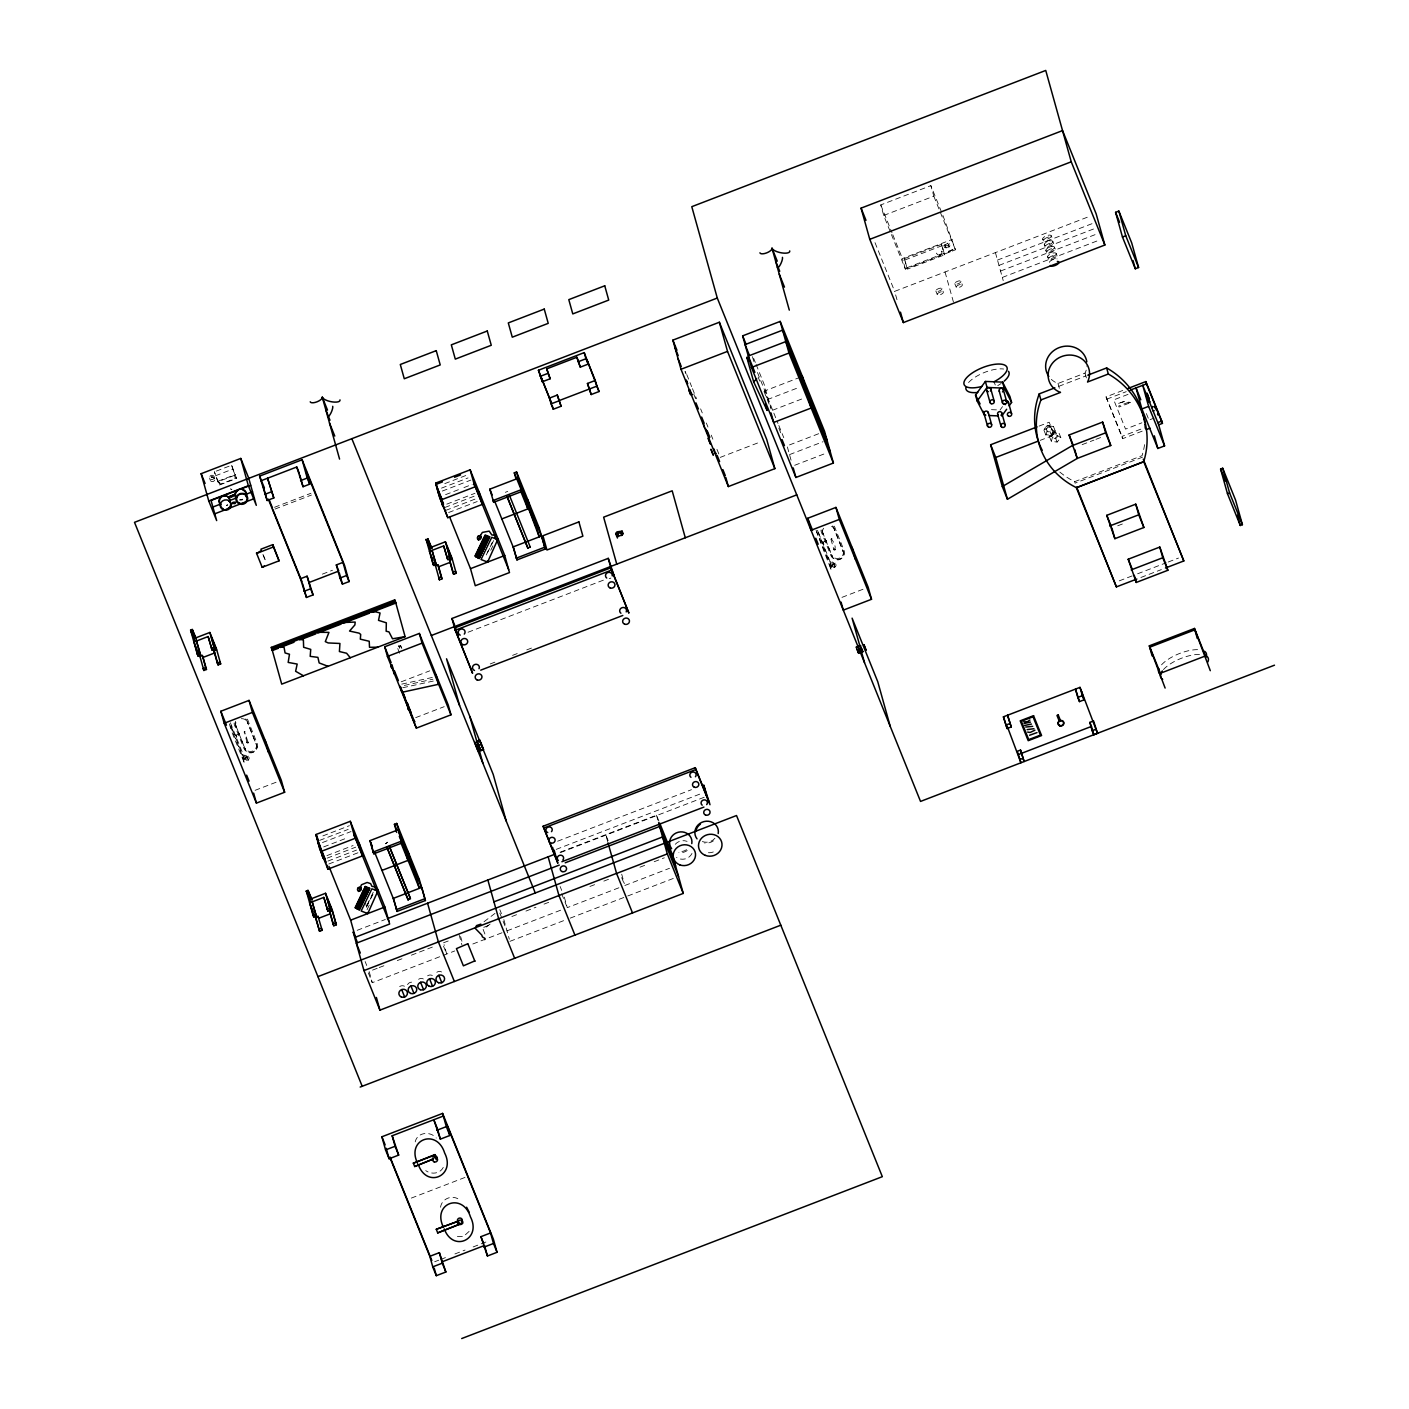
<?xml version="1.0" encoding="UTF-8"?>
<svg xmlns="http://www.w3.org/2000/svg" width="1409" height="1409" viewBox="0 0 1409 1409"><rect width="100%" height="100%" fill="white"/><g stroke="black" fill="none" stroke-linecap="round" stroke-linejoin="round"><path stroke-width="0.75" stroke-dasharray="5 3.75" d="M236.413 737.541L235.955 734.776L237.047 737.294M246.98 742.666L244.373 731.341L248.072 742.244M247.174 756.721L246.381 756.087M832.032 538.784C828.985 537.269 836.647 543.469 834.956 549.263M833.917 563.195C838.249 575.876 826.009 554.952 835.537 564.692M1123.36 401.776L1117.901 403.608L1124.699 401.354M230.636 488.641L231.305 489.575M211.086 476.806C214.115 476.154 209.712 479.148 212.301 476.629M211.28 477.598L212.477 477.281M246.223 756.281C254.289 768.398 236.888 748.531 248.653 757.672M833.969 563.635L833.212 563.952M415.215 1141.889C417.275 1132.043 430.432 1130.934 436.297 1138.032M440.524 1207.249C441.81 1198.337 452.676 1194.321 459.616 1199.904M492.217 542.571L485.964 555.569L493.978 539.911M490.737 550.303L493.59 544.402M373.262 892.196L366.093 907.044L372.962 894.292M366.534 907.114L372.223 895.331M367.08 909.668L369.933 903.75M1045.901 435.187L1047.116 431.101L1049.916 431.436L1051.73 429.322L1050.744 426.874L1047.944 426.54C1045.284 430.925 1041.145 430.714 1047.609 425.782L1053.386 426.469L1047.451 425.254L1043.717 429.604L1045.901 435.187L1051.678 435.874L1055.429 431.524L1051.871 429.851L1050.744 426.874M1051.343 441.369L1052.523 437.142L1055.323 437.477L1057.12 435.381L1060.871 437.706L1057.12 442.056L1051.343 441.369L1049.3 436.314L1053.034 431.947L1058.828 432.651L1060.871 437.706M219.417 482.97L218.818 481.948M219.346 482.917L218.923 482.459M1000.055 410.019L1002.521 406.62M943.59 245.959L947.764 243.211L950.23 245.395L949.032 246.98L944.294 247.667L943.59 245.959L950.23 245.395M944.294 247.667L945.492 246.082L944.787 244.356M949.525 243.669L948.327 245.254L949.032 246.98M443.271 1167.409C439.978 1173.926 431.26 1174.719 425.729 1170.615M469.109 1231.396L463.402 1236.591L455.6 1236.591M1046.288 429.181L1048.085 427.068L1050.885 427.403L1053.245 425.941L1055.429 431.524M1051.537 434.712L1053.351 432.598L1056.134 432.933L1057.455 436.561L1055.64 438.657L1052.858 438.322L1051.537 434.712L1051.871 435.892L1049.3 436.314M1055.288 430.995L1051.537 435.363L1045.76 434.659M1051.871 435.892L1053.668 433.778L1056.468 434.113L1058.828 432.651M246.98 757.02L245.642 758.817M484.044 921.715L495.228 913.208M490.103 924.057L483.111 929.376L485.735 936.175M236.483 735.216L239.618 733.314M823.367 542.254L826.519 540.334M1059.832 472.068A79.661 73.55 -15.6 0 0 1074.662 481.649L1142.047 455.688A85.914 79.309 -15.6 0 0 1144.812 443.13M1142.47 457.168L1075.085 483.146L1074.662 481.649M942.903 215.436L955.461 249.816L905.371 269.101L883.707 215.454L880.766 204.921L930.856 185.636L942.093 213.446M216.299 471.117L231.657 465.199L236.518 478.444L219.24 485.101L214.379 471.856L219.24 485.101M883.707 215.454L933.815 196.186L930.856 185.636M215.471 475.766L232.749 469.109L231.657 465.199M218.148 481.191L235.426 474.534M219.628 483.005L219.91 484.009M905.371 269.101L902.429 258.552L952.519 239.283M904.314 258.64L941.494 244.321L942.04 245.694L944.594 254.818L907.414 269.119L904.314 258.64L907.414 269.119M904.877 259.996L942.04 245.694M274.526 507.293L310.966 493.256M275.019 509.054L311.459 495.035M948.38 251.313L952.819 249.604L953.171 250.643L948.733 252.352L948.38 251.313L948.733 252.352M906.868 267.763L944.048 253.444L941.494 244.321M948.521 251.859L952.819 249.604M896.987 299.694L894.662 291.364L1090.108 216.158M997.502 260.066L1092.186 223.626M998.981 265.385L1093.666 228.945M444.768 483.622L469.267 474.199M1000.566 271.039L1097.259 233.824M441.51 488.13L468.035 477.915M442.32 491.054L470.905 480.064M1002.345 277.432L1099.055 240.199M445.579 494.647L461.905 488.359M463.948 487.584L472.121 484.432M446.776 504.14L474.974 493.291M444.945 507.451L475.573 495.669M445.772 510.393L476.383 498.592M448.626 512.524L477.211 501.534M800.4 377.172L764.858 390.857L766.813 397.866M767.306 399.61L798.885 387.457M322.344 574.15L332.471 570.258M772.467 410.283L804.063 398.113M720.21 457.397L760.649 441.827M818.664 433.708L787.067 445.86L791.101 460.338M789.516 454.614L823.085 441.704M794.676 465.287L826.273 453.117M1051.343 379.373A20.836 19.233 -15.6 0 0 1058 383.477L1085.036 373.086A20.836 19.233 -15.6 0 0 1087.026 365.635M1058.793 386.33L1085.916 375.904M401.829 648.545L400.596 645.533L397.162 646.854L399.522 653.265M468.052 632.236L604.056 579.892M230.372 722.729L243.211 754.537L245.272 761.864L244.092 762.322L231.252 730.531L232.432 730.073L230.9 724.561M1142.188 431.154L1122.656 438.675L1106.065 396.88L1123.977 389.994M1106.717 399.187L1126.249 391.667M1039.085 426.099L1049.177 422.224L1054.302 434.941L1040.177 440.365M1128.028 394.379L1113.744 399.874L1125.544 429.093L1141.871 422.806M401.23 681.815L429.745 670.843M244.092 762.322L242.049 754.977L243.211 754.537M490.226 663.956L496.32 661.596M512.559 655.361L518.653 653.019M526.772 649.884L532.866 647.541M1082.112 444.663L1093.948 440.119M1095.92 439.344L1101.838 437.072M1150.043 419.653L1154.13 418.086M1122.656 438.675L1122.022 436.385L1143.897 427.966M415.69 717.639L444.205 706.666M830.975 569.342L828.932 561.997L830.095 561.557L817.273 529.749L832.155 568.884L830.975 569.342L816.604 532.038M255.082 790.326L277.256 781.801M841.966 597.363L864.14 588.821M1117.707 525.804L1125.439 522.827M322.872 835.907L349.397 825.692M319.596 840.398L348.182 829.408M322.467 842.547L351.035 831.557M323.683 846.915L348.182 837.492M326.923 855.615L353.095 845.541M327.135 858.151L355.702 847.161M327.945 861.075L356.53 850.085M328.773 864.016L361.426 851.441M1119.257 580.86L1135.584 574.573M1137.627 573.78L1166.229 562.772M1168.272 561.997L1178.488 558.052M1140.92 577.461L1161.351 569.606M557.594 841.226L691.502 789.674M556.203 849.38L702.281 793.161M357.182 930.31L385.344 919.478M560.06 852.234L656.506 815.195L658.901 821.13M560.729 852.48L704.782 797.036M377.172 968.335L369.14 971.435L372.275 982.689L454.737 950.952M379.197 967.56L385.221 965.235M397.285 960.586L403.326 958.261M411.375 955.179L435.504 945.879M443.553 942.78L449.577 940.472M483.745 927.316L489.768 925.009M511.872 916.502L517.896 914.177M525.944 911.077L535.984 907.22M544.033 904.12L550.056 901.795M589.931 886.455L595.884 884.165M603.845 881.101L609.798 878.811M639.968 867.187L646.062 864.844M654.181 861.727L664.326 857.817M472.825 943.995L504.968 931.631M506.976 930.856L561.24 909.967M618.903 887.776L567.263 907.643L564.111 896.388M624.856 885.486L669.504 868.296M509.917 941.335L566.171 919.69M570.187 918.14L623.817 897.498M627.78 895.965L674.453 878.001M411.322 1198.09L465.974 1177.061M434.677 1261.742L438.727 1260.192M440.753 1259.417L446.829 1257.075M454.913 1253.957L465.04 1250.065M473.142 1246.947L479.201 1244.605M481.226 1243.83L489.328 1240.713M401.776 684.122L432.422 677.43M404.313 685.443L432.915 679.208M402.78 687.733L433.426 681.04M230.882 489.205L231.904 489.469M991.443 409.667L997.907 409.931M823.93 544.314L822.926 541.778L823.296 544.561M833.335 563.882L832.525 565.854M830.905 539.083L833.864 549.686M832.085 564.269L834.146 565.062L835.097 563.107M244.021 732.046L245.113 731.623M245.201 757.249L247.262 758.042L248.213 756.087M398.8 645.938L399.68 648.193L398.588 645.287M401.125 647.418L400.596 645.533M822.116 529.978A6.112 5.636 -15.6 0 0 822.292 531.598L832.226 556.485A6.006 5.548 -15.6 0 0 839.905 559.479A6.006 5.548 -15.6 0 0 843.427 552.169L833.6 527.248A6.112 5.636 -15.6 0 0 831.204 524.976M822.292 531.598L832.226 556.485M235.585 721.32A6.112 5.636 -15.6 0 0 235.409 724.578L245.342 749.465A6.006 5.548 -15.6 0 0 253.021 752.459A6.006 5.548 -15.6 0 0 256.544 745.15L247.332 721.919L256.544 745.15M235.409 724.578L245.342 749.465M1057.12 442.056L1055.323 437.477M1146.38 413.577L1148.775 419.495M1051.255 235.796A4.614 1.761 -22 0 1 1045.231 239.741A4.614 1.761 -22 0 1 1044.386 236.8A4.614 1.761 -22 0 1 1051.255 235.796L1051.959 237.505A4.614 1.761 -22 0 1 1045.918 241.467A4.614 1.761 -22 0 1 1045.091 238.526A4.614 1.761 -22 0 1 1051.959 237.505M1052.84 241.432A4.614 1.761 -22 0 1 1046.799 245.395A4.614 1.761 -22 0 1 1045.971 242.454A4.614 1.761 -22 0 1 1052.84 241.432L1053.738 243.651A4.614 1.761 -22 0 1 1047.697 247.614A4.614 1.761 -22 0 1 1046.869 244.673A4.614 1.761 -22 0 1 1053.738 243.651M1054.443 247.209A4.614 1.761 -22 0 1 1048.419 251.172A4.614 1.761 -22 0 1 1047.574 248.213A4.614 1.761 -22 0 1 1054.443 247.209L1055.2 249.076A4.614 1.761 -22 0 1 1049.177 253.039A4.614 1.761 -22 0 1 1048.331 250.08A4.614 1.761 -22 0 1 1055.2 249.076M1056.222 253.567A4.614 1.761 -22 0 1 1050.198 257.53A4.614 1.761 -22 0 1 1049.353 254.571A4.614 1.761 -22 0 1 1056.222 253.567L1057.137 255.857A4.614 1.761 -22 0 1 1051.114 259.82A4.614 1.761 -22 0 1 1050.286 256.878A4.614 1.761 -22 0 1 1057.137 255.857M1042.66 239.107L1043.364 240.833M1106.065 396.88L1122.022 436.385M1044.245 244.743L1045.143 246.98M1045.848 250.52L1046.605 252.387M1047.627 256.878L1048.543 259.186M1046.13 428.653L1047.274 431.63L1050.057 431.964L1051.73 429.322M933.815 196.186L955.461 249.816M947.764 243.211L948.451 244.937M960.92 281.36A3.276 1.25 -22 0 1 956.641 284.16A3.276 1.25 -22 0 1 956.042 282.064A3.276 1.25 -22 0 1 960.92 281.36L962.329 284.882A3.276 1.25 -22 0 1 958.05 287.683A3.276 1.25 -22 0 1 957.468 285.587A3.276 1.25 -22 0 1 962.329 284.882M945.369 246.399L946.055 248.125M944.048 253.444L944.594 254.818M954.809 283.702L956.235 287.225M993.979 381.786L995.282 384.992M941.934 288.651A3.276 1.25 -22 0 1 937.654 291.469A3.276 1.25 -22 0 1 937.073 289.373A3.276 1.25 -22 0 1 941.934 288.651L943.361 292.174A3.276 1.25 -22 0 1 939.081 294.992A3.276 1.25 -22 0 1 938.482 292.896A3.276 1.25 -22 0 1 943.361 292.174M935.84 291.011L937.249 294.516M880.766 204.921L892.003 232.732M892.795 234.722L902.429 258.552M875.007 242.647L894.662 291.364M831.574 526.35A6.112 5.636 -15.6 0 1 833.987 528.604L843.427 552.169M753.709 358.485L755.312 362.465M756.122 364.455L764.136 384.322L771.022 408.98M757.461 372.522L778.015 423.457M778.842 425.483L783.774 437.706M758.183 377.189L759.786 381.152M764.013 391.455L770.6 407.765M778.825 428.125L781.291 434.236M816.093 530.207L828.932 561.997M686.747 374.495L691.643 386.63M692.471 388.655L696.539 398.765M700.625 408.874L702.263 412.907M706.349 423.017L707.97 427.068M711.246 435.152L712.866 439.203M716.952 449.312L719.4 455.371M693.721 394.044L696.169 400.121M608.16 840.645L605.729 834.656L607.86 842.23M621.668 877.596L624.064 883.513M560.13 886.49L561.715 890.453M561.68 893.834L566.471 905.67M499.843 909.703L501.445 913.648M499.808 913.085L506.183 928.883M443.518 946.144L446.706 954.052L444.082 944.664M232.749 469.109L236.518 478.444M263.342 555.128L265.737 561.081M262.919 554.512L266.125 562.438M365.142 961.537L366.727 965.5M368.295 972.826L372.275 982.689M232.432 730.073L245.272 761.864M242.049 754.977L229.209 723.187L231.252 730.531M685.584 373.086L685.003 371.606M685.232 371.518L686.042 373.667M247.72 723.275L246.716 720.228A6.112 5.636 -15.6 0 0 245.712 718.925M1053.034 431.947L1053.668 433.778L1053.351 432.598M1085.036 373.086L1087.537 382.015M1058 383.477L1060.484 392.424M1056.134 432.933L1056.468 434.113M1051.678 435.874L1049.916 431.436M1047.609 425.782L1047.944 426.54M995.406 252.598L1003.226 280.62M945.034 271.99L953.752 303.182M834.216 528.939L834.604 530.295M823.015 533.254L823.402 534.61M830.095 561.557L832.155 568.884M752.441 356.636L754.167 362.8M656.506 815.195L658.073 820.831M621.704 874.214L624.328 883.602M507.751 491.389L505.338 492.322M503.841 919.584L509.318 939.239M460.602 936.474L462.839 944.488M459.105 934.836L461.905 944.84M365.266 902.112L366.692 907.29M214.15 476.841A2.342 2.166 -15.6 0 1 211.227 479.553A2.342 2.166 -15.6 0 1 210.276 475.925A2.342 2.166 -15.6 0 1 214.15 476.841L214.714 478.866A2.342 2.166 -15.6 0 1 211.79 481.579A2.342 2.166 -15.6 0 1 210.839 477.95A2.342 2.166 -15.6 0 1 214.714 478.866M209.624 478.038L210.17 480.064M236.131 726.234L236.518 727.59M821.042 529.96A7.186 6.64 -15.6 0 0 822.028 533.641L830.852 555.498A7.08 6.534 -15.6 0 0 839.905 559.038A7.08 6.534 -15.6 0 0 844.061 550.426L835.238 528.569A7.186 6.64 -15.6 0 0 833.371 525.222M843.058 550.813A6.006 5.548 -15.6 0 1 839.535 558.105A6.006 5.548 -15.6 0 1 831.856 555.128M822.662 532.972A6.112 5.636 -15.6 0 1 823.666 528.216M1049.318 262.373A4.614 1.761 -22 0 1 1052.541 259.732A4.614 1.761 -22 0 1 1057.067 258.921M1163.447 669.574A25.609 9.793 -22 0 1 1200.538 654.428M1161.527 664.837A25.609 9.793 -22 0 1 1198.619 649.69M1001.218 383.424A23.108 8.841 -22 0 1 997.748 385.59M968.564 382.543A23.108 8.841 -22 0 1 1003.648 369.035M242.753 499.719A5.953 5.495 -15.6 0 1 239.689 500.107M242.524 499.191A5.319 4.914 -15.6 0 1 239.794 499.543M227.8 504.986A5.618 5.178 -15.6 0 1 226.514 505.672M227.571 504.704A5.231 4.826 -15.6 0 1 226.373 505.338M234.158 722.94A7.186 6.64 -15.6 0 0 235.144 726.621L243.968 748.478A7.08 6.534 -15.6 0 0 253.021 752.001A7.08 6.534 -15.6 0 0 257.178 743.406L248.354 721.549A7.186 6.64 -15.6 0 0 246.487 718.185M256.174 743.793A6.006 5.548 -15.6 0 1 252.651 751.085A6.006 5.548 -15.6 0 1 244.972 748.091M235.779 725.952A6.112 5.636 -15.6 0 1 235.955 722.676M241.291 718.713A6.112 5.636 -15.6 0 1 247.103 721.584M610.872 578.025A3.434 3.17 -15.6 0 1 609.216 578.659M687.24 850.543A11.237 10.374 -15.6 0 1 678.891 852.639M686.535 849.645A10.022 9.247 -15.6 0 1 679.103 851.512M713.412 840.856A11.818 10.902 -15.6 0 1 704.641 843.058M714.927 838.267A10.849 10.022 -15.6 0 1 702.122 841.49M691.96 853.467A10.022 9.247 -15.6 0 1 676.549 857.359M675.246 844.308A10.022 9.247 -15.6 0 1 687.064 841.349M713.306 851.952A10.849 10.022 -15.6 0 1 707.741 852.656M436.808 972.28A4.333 3.998 -15.6 0 1 442.056 972.263M427.579 975.838A4.333 3.998 -15.6 0 1 432.827 975.821M418.596 979.29A4.333 3.998 -15.6 0 1 423.845 979.273M407.553 984.644A4.333 3.998 -15.6 0 1 414.228 982.971M399.68 986.564A4.333 3.998 -15.6 0 1 404.929 986.547M1128.679 402.322L1130.335 402.498L1128.732 402.129M234.475 475.361L219.328 481.209L220.174 484.273L235.338 478.444L234.475 475.361M1128.521 402.252L1118.658 406.039L1119.063 407.042L1128.926 403.256L1128.521 402.252M387.686 842.159L385.467 843.815L387.686 842.159M941.899 251.507L941.776 251.101A2.765 2.554 -15.6 0 1 940.155 254.465A2.765 2.554 -15.6 0 1 936.615 253.092L936.738 253.497A2.765 2.554 -15.6 0 0 940.279 254.87A2.765 2.554 -15.6 0 0 941.899 251.507M833.195 566.999A2.008 1.849 -15.6 0 0 836.03 565.009A2.008 1.849 -15.6 0 0 832.878 563.794A2.008 1.849 -15.6 0 0 833.195 566.999M246.311 759.979A2.008 1.849 -15.6 0 0 249.146 757.989A2.008 1.849 -15.6 0 0 245.994 756.774A2.008 1.849 -15.6 0 0 246.311 759.979"/><path stroke-width="1.5" d="M375.199 890.03L375.763 886.948L371.941 886.402L370.637 883.637L367.15 882.457L361.461 884.764L358.608 891.386A2.501 2.307 -15.6 0 1 360.457 887.089L360.457 887.089A2.659 2.466 -15.6 0 1 361.25 888.727L358.273 887.67M495.07 538.555L495.633 535.455L491.794 534.909L489.187 531.123L482.371 532.408L480.328 535.614A2.501 2.307 -15.6 0 0 478.461 539.894A2.659 2.466 -15.6 0 0 480.293 535.508L480.328 535.614M484.714 939.609C486.281 937.232 482.019 938.711 481.825 935.118L475.309 928.425L476.506 925.59L480.856 924.145M476.858 557.154L478.056 556.414L477.616 557.453M480.293 535.508L478.461 539.894M476.577 555.569L476.083 556.749L479.254 558.158M476.841 557.048L477.686 555.111L476.101 554.494L479.888 556.854M357.481 907.361L356.97 908.523L355.367 907.766L357.076 906.286M480.856 554.864L476.33 554.019L477.51 553.596M482.142 543.821L483.815 540.351M482.177 544.121L485.101 546.093M481.05 548.136L481.667 547.238M482.125 546.111L481.702 545.089L484.643 547.027M482.582 545.142L484.467 541.443M485.295 539.541L486.492 537.04M482.213 546.093L483.463 543.504M485.365 539.577L486.563 537.076M481.878 548.471L482.512 547.537M477.669 557.541L479.606 557.436M484.766 542.87L483.04 546.428L485.295 541.76M483.269 547.819L484.467 547.397M486.404 541.32L483.798 546.727L486.492 541.338M488.571 536.829L486.95 540.211L488.659 536.864M483.375 547.819L481.173 546.199L484.132 548.101M489.627 536.723L479.183 558.492L474.939 556.15L485.154 534.98L489.645 536.811L479.183 558.492M498.381 539.77L491.741 537.322L481.033 559.514L487.62 562.085L498.099 538.714M361.003 906.357L356.459 905.511L357.657 905.089M359.048 902.359L362.659 902.905M363.962 891.844L361.972 896.335L365.125 897.797M364.596 890.699L365.864 888.234M359.806 902.658L360.722 900.967M361.18 899.629L362.148 898.009M362.254 897.603L364.949 892.214M365.495 891.069L366.71 888.568M362.025 899.946L362.994 898.29M363.187 897.903L365.794 892.513M367.872 887.987L365.442 887.071L363.839 890.4L366.252 891.351L367.96 888.022L369.545 888.639M363.416 899.312L364.614 898.872M363.945 898.202L366.639 892.813M367.15 891.738L368.788 888.339M378.528 891.263L371.87 888.815L361.162 911.007L367.767 913.578L378.228 890.206M485.453 545.371L481.173 543.892L478.003 550.443L482.177 552.134M365.583 896.864L361.32 895.384L358.15 901.989L362.324 903.627M358.908 902.288L361.338 895.437M984.539 415.338L977.194 401.037L975.521 395.031L985.384 381.434L1002.574 382.121L1009.901 396.422L1011.592 402.446L1009.126 405.845M977.194 401.037L987.057 387.44L985.384 381.434M1001.729 416.025L1006.66 409.244M617.459 538.044L615.663 533.606L616.966 531.88L622.073 531.14L623.095 533.641L621.792 535.367L616.684 536.107L617.987 534.398M615.663 533.606L620.788 532.849L622.073 531.14M765.386 404.313L767.112 410.477L753.692 381.927L756.686 378.757M232.256 503.717C241.643 501.375 227.448 501.903 234.933 503.717M232.943 496.637C235.567 493.573 227.113 497.536 231.657 497.201M1002.31 486.563L1072.09 445.72L1105.625 432.827L1102.631 422.084L1069.096 434.994L1077.233 458.436L1007.435 499.279L1002.31 486.563L990.633 444.751L1037.059 426.892M1034.91 730.197L1030.155 732.451L1027.654 732.099M1097.523 733.314L1093.578 720.968L1089.826 722.412L1092.151 730.725L1093.771 734.758L1097.523 733.314L1079.999 687.363L1003.419 716.829L1007.1 728.541L1011.239 726.956L1007.558 715.244L1011.239 726.956M861.058 208.145L1062.545 130.597L1096.149 213.833L1104.85 245.025L903.38 322.573L869.776 239.336L861.058 208.145L865.989 220.315M236.818 490.561L211.051 500.477L216.669 520.59L208.761 500.988L201.135 473.688L240.763 458.436L248.671 478.038L256.297 505.338L248.371 485.735L240.763 458.436M1104.85 245.025L1071.245 161.806L1045.742 70.45L691.784 206.683L717.287 298.039L134.507 522.334L362.201 1086.286M869.776 239.336L1071.245 161.806M273.804 497.941L267.551 478.25L273.804 497.941L267.164 500.512L259.591 476.119L302.107 459.757L344.624 565.573L349.097 581.582L342.44 584.136L339.974 578.042L336.328 564.939L342.968 562.385L305.894 470.553L309.681 484.168L303.041 486.721L296.771 466.995L260.912 480.804M538.432 370.25L584.224 352.62L599.036 391.526L591.216 394.538L587.447 383.477L595.267 380.465L586.866 359.647L588.117 364.138L580.297 367.15L576.88 357.27L546.71 368.876L550.144 378.757L542.324 381.769L538.432 370.25L551.641 403.485L541.056 377.277L542.324 381.769M208.761 500.988L248.371 485.735M240.78 489.046L250.679 485.224M540.14 376.379L547.96 373.367M578.13 361.761L585.95 358.749L584.224 352.62M212.882 507.029L220.808 503.982M228.734 500.917L236.659 497.87M246.557 494.066L252.51 491.776M264.698 494.4L271.338 491.847M300.575 480.61L307.232 478.056L302.107 459.757M214.784 513.809L254.395 498.557M672.868 340.133L719.365 322.238L766.725 439.502L774.862 468.651L728.365 486.563L681.005 369.281L672.868 340.133L676.954 350.242M557.295 395.084L549.475 398.095L551.078 403.872L553.261 409.244L561.081 406.25L557.295 395.084L561.081 406.25M559.461 400.473L596.852 386.154L595.267 380.465M551.078 403.872L558.897 400.861M742.649 335.853L780.163 321.411L824.582 431.418L833.406 463.033L795.891 477.475L751.473 367.45L742.649 335.853L745.942 343.99M681.005 369.281L727.52 351.387L719.365 322.238M1115.576 212.336L1118.852 211.068L1131.691 242.876L1138.578 267.516L1135.302 268.784L1122.462 236.994L1115.576 212.336L1119.591 222.27M272.818 544.631L260.947 549.193L261.317 550.567L256.597 553.455L273.469 546.956L272.818 544.631L279.07 560.817L262.18 567.299L256.456 552.944M470.148 469.831L474.903 486.898L440.682 500.072L435.909 483.005L470.148 469.831L504.739 555.498L509.494 572.565L475.273 585.739L470.5 568.672L449.594 516.874M478.99 491.741L482.512 504.334L447.815 517.684L439.467 497.007L435.945 484.414L442.461 481.913M454.543 477.264L460.584 474.939M751.473 367.45L788.987 353.025L780.163 321.411M264.399 565.907L262.18 567.299M1122.462 236.994L1125.738 235.726L1118.852 211.068M515.993 478.884L514.303 472.808L516.557 471.945L539.154 527.917L545.283 549.034L516.98 559.919L513.123 546.903L541.426 536.019M516.557 471.945L521.999 491.424L493.714 502.308L489.821 489.17L518.107 478.285L542.13 537.78L545.283 549.034M521.295 489.663L492.991 500.547L493.714 502.308M300.452 578.747L307.092 576.193L313.08 594.897L306.44 597.451L300.452 578.747L268.326 499.156M309.557 582.304L338.794 571.05L336.328 564.939M303.974 591.34L310.614 588.786L307.092 576.193M339.974 578.042L346.632 575.488L342.968 562.385M501.833 518.917L530.119 508.033L527.864 499.931L525.592 500.811L527.864 508.913L520.59 490.913M202.315 655.467L205.679 667.531L203.107 668.535L203.882 670.473L206.471 669.469L203.09 657.404L202.315 655.467L199.726 656.471L193.896 642.028L208.127 636.551L212.178 650.218L214.767 649.232L211.491 637.502L216.528 649.989L213.957 650.993L217.303 662.987L218.096 664.925L220.667 663.938L216.458 648.827L209.835 632.465L194.671 638.295L192.205 629.277L196.45 639.14M433.109 560.395L429.463 551.377L443.676 545.899L447.745 559.567L450.316 558.563L447.04 546.851L452.095 559.338L449.506 560.342L452.87 572.336L453.645 574.273L456.234 573.287L452.007 558.175L445.403 541.796L430.238 547.643L427.755 538.625L431.999 548.488M211.403 648.281L213.974 647.295L209.835 632.465M446.952 557.629L449.541 556.625L445.403 541.796M197.295 654.128L199.867 653.142L196.485 641.042L200.659 655.079L198.07 656.066L197.295 654.128L190.55 629.911L192.188 633.205M432.845 563.477L435.434 562.49L432.052 550.391L436.209 564.428L433.637 565.414L432.845 563.477L426.117 539.26L427.755 542.553M435.293 565.802L437.864 564.815L438.657 566.753L442.021 578.817L439.432 579.821L438.657 577.866L441.228 576.88L437.864 564.815M525.68 500.776L539.224 536.864L536.97 528.762L539.154 527.917M203.09 657.404L214.732 652.931L213.957 650.993M438.657 566.753L450.299 562.279L449.506 560.342M217.303 662.987L219.892 662.001L220.667 663.938M452.87 572.336L455.442 571.349L456.234 573.287M470.5 568.672L504.739 555.498M506.941 496.32L527.935 548.295L530.154 546.657M394.714 599.882L395.048 601.115L271.638 648.598L271.303 647.383L394.714 599.882L395.489 601.819L405.105 636.657L281.712 684.14L272.113 649.743L395.506 602.259M271.303 647.383L272.43 650.535L278.436 648.228M294.023 642.222L280.426 647.453L279.651 645.516M301.825 639.228L315.792 633.856M341.189 624.081L317.782 633.081L317.007 631.144M371.518 612.404L395.823 603.052L395.048 601.115M516.275 558.158L544.561 547.273M608.265 558.351L611.541 570.099L628.907 613.126L610.907 567.809L454.596 627.956L472.596 673.273L455.23 630.263L451.954 618.498L608.265 558.351L614.201 575.999M1042.237 450.299A79.661 73.55 -15.6 0 1 1039.226 393.868L1054.883 387.845M1087.801 375.181L1106.629 367.925A85.914 79.309 -15.6 0 1 1144.601 421.978M384.727 646.766L419.336 633.434L448.273 705.099L450.986 714.821L416.36 728.136L387.422 656.471L384.727 646.766L391.156 662.688M220.826 711.263L249.041 700.396L281.289 780.251L284.636 792.263L256.42 803.112L224.19 723.257L220.826 711.263L226.479 725.23M1136.834 579.029L1116.404 586.901L1076.317 487.602A79.661 73.55 -15.6 0 1 1040.916 399.945L1060.484 392.424A20.836 19.233 -15.6 0 1 1049.952 367.15A20.836 19.233 -15.6 0 1 1077.568 356.53A20.836 19.233 -15.6 0 1 1087.537 382.015L1108.319 374.019L1106.629 367.925M431.313 635.512L796.772 494.858M387.422 656.471L422.048 643.138L419.336 633.434M455.23 630.263L611.541 570.099M224.19 723.257L252.387 712.408L249.041 700.396M1127.957 388.461L1145.852 381.575L1161.791 421.08L1162.443 423.369L1158.691 424.813L1164.574 445.878L1157.846 448.467L1141.906 408.962L1136.024 387.898L1140.797 399.751M1130.159 390.152L1146.486 383.882L1145.852 381.575M835.924 507.416L839.288 519.428L811.073 530.277L807.709 518.283L835.924 507.416L868.173 587.271L871.519 599.283L843.304 610.132L841.067 602.136M1007.435 499.279L995.758 457.467L1038.151 441.14M1141.906 408.962L1148.617 406.373L1142.734 385.309L1158.691 424.813M480.716 670.156L622.813 615.469M1157.811 422.612L1161.791 421.08M1146.098 429.657L1150.008 428.16M1102.631 422.084L1110.75 445.526L1077.233 458.436L1074.732 449.489M476.982 741.046L479.641 740.007L482.054 745.431L483.534 749.641L480.874 750.662L476.982 741.046L480.874 750.662M477.457 741.645L480.117 740.623M478.127 750.927L476.189 746.118L481.121 744.216L479.641 740.007M480.399 750.064L483.534 749.641M1220.581 469.038L1222.695 468.228L1235.534 500.019L1242.403 524.676L1240.29 525.487L1227.468 493.696L1220.581 469.038L1225.39 480.962M1106.769 515.324L1135.76 504.158L1143.879 527.512L1114.871 538.678L1106.769 515.324L1111.173 526.226M1109.746 525.962L1138.736 514.813L1135.76 504.158M350.295 821.306L355.05 838.373L320.812 851.547L316.056 834.48L350.295 821.306L384.868 906.991L389.641 924.04L355.403 937.214L350.647 920.165L328.931 866.359M359.136 843.216L362.641 855.827L327.945 869.177L319.596 848.5L316.549 835.713M1227.468 493.696L1229.564 492.868L1222.695 468.228M396.686 832.402L394.432 824.3L396.704 823.437L419.301 879.41L425.412 900.527L397.127 911.412L393.27 898.396L421.555 887.494M857.183 649.813L856.179 647.013L860.635 645.815M856.496 647.4L859.243 646.344M860.318 645.41L861.286 648.175L857.148 649.778L858.433 652.931L862.872 651.733L858.31 652.614M396.704 823.437L402.146 842.917L373.843 853.801L373.138 852.04L369.951 840.645L398.254 829.76L422.277 889.255L425.412 900.527M1128.222 559.214L1159.801 547.062L1167.85 570.293L1136.27 582.445L1128.222 559.214L1131.85 568.179M373.138 852.04L401.424 841.155L398.254 829.76M1131.198 569.888L1162.777 557.735L1159.801 547.062M1165.437 568.021L1183.807 560.958L1143.28 459.193M381.962 870.41L410.266 859.525L407.994 851.423L405.739 852.304L407.994 860.388L400.737 842.388M313.238 911.887L309.593 902.852L323.823 897.392L327.874 911.042L330.463 910.055L327.187 898.326L332.225 910.83L329.653 911.817L333 923.828L333.792 925.766L336.364 924.762L332.154 909.668L325.532 893.288L310.367 899.118L307.884 890.118L312.146 899.964M327.099 909.104L329.671 908.118L325.532 893.288M312.992 914.969L315.563 913.965L312.182 901.866L316.356 915.903L313.767 916.907L312.992 914.969L306.246 890.752L307.884 894.028M554.177 850.173L557.841 863.294L543.117 826.238L695.271 767.676L709.484 802.866M543.627 828.105L695.799 769.543L695.271 767.676M318.011 916.308L315.422 917.294L319.579 931.296L322.15 930.31L318.011 916.308L318.786 918.245L330.428 913.754L329.653 911.817M408.082 860.371L419.371 888.339L417.117 880.238L419.301 879.41M318.804 929.359L321.375 928.372L322.15 930.31M333 923.828L335.589 922.825L332.225 910.83M350.647 920.165L384.868 906.991M410.301 898.132L408.064 899.787L410.301 898.132L389.307 846.157M396.405 909.65L424.708 898.766M387.352 918.703L554.107 854.523M561.892 861.727L703.919 807.075M559.267 865.091L356.336 943.202L360.317 953.065M565.22 862.801L659.641 826.467L675.598 865.954M1152.122 655.889L1149.321 645.833L1194.497 628.449L1205.945 657.246A25.609 9.793 -22 0 0 1204.519 651.257M493.96 901.848L662.582 836.946L678.522 876.451M317.923 976.631L736.52 815.529L882.333 1176.674L461.712 1338.55M659.694 823.103L672.445 854.699L683.259 893.412L379.937 1010.147L363.962 970.572L616.543 873.369L632.518 912.944M658.602 822.715L667.302 853.907L616.578 873.439L608.001 842.811M1005.744 725.159L1009.883 723.557M1081.689 691.537L1084.014 699.85L1079.488 701.594L1077.797 697.42L1082.323 695.676L1079.999 687.363M1158.92 668.817A25.609 9.793 -22 0 0 1160.787 674.629L1160.4 673.273L1205.576 655.889M474.815 960.903L463.385 965.834L456.428 948.627L467.876 943.713M1020.539 750.081L1024.132 761.529L1020.521 750.046L1017.333 751.314L1020.926 762.762L1007.136 726.04M1018.601 754.467L1091.447 726.428L1089.826 722.412M1092.151 730.725L1095.903 729.281M1019.64 759.592L1022.846 758.359M1274.493 665.189L920.535 801.422L717.287 298.039M360.176 1087.061L780.797 925.185M443.342 1116.051L392.16 1135.76L398.659 1155.098L389.131 1158.779L385.555 1149.938L381.892 1136.781L442.602 1113.409L493.379 1239.163L497.042 1252.302L487.444 1256L480.927 1236.662L490.543 1232.963L446.935 1124.963L449.876 1135.478L440.348 1139.141L433.831 1119.803L437.406 1128.627M385.555 1149.938L395.084 1146.274L392.16 1135.76M436.772 1130.317L446.318 1126.636L442.602 1113.409M434.994 1154.552L413.365 1163.218L435.134 1154.904A2.431 2.237 -15.6 0 0 435.064 1156.63M414.686 1166.529L432.528 1159.325L414.686 1166.529L413.277 1162.918M436.279 1229.282L458.154 1221.268A2.431 2.237 -15.6 0 0 459.334 1224.21L437.706 1232.893L436.279 1229.282L458.101 1221.216L459.387 1224.403A2.431 2.237 -15.6 0 0 462.804 1222.008A2.431 2.237 -15.6 0 0 458.999 1220.529A2.431 2.237 -15.6 0 0 459.387 1224.403M462.592 1223.171L437.706 1232.893M432.757 1266.85L429.815 1256.335L439.361 1252.654L445.86 1272.01L436.244 1275.709M442.919 1261.495L484.502 1245.486L487.444 1256M439.361 1252.654L442.285 1263.186L432.686 1266.885L436.332 1275.673L434.219 1268.17M483.868 1247.176L493.485 1243.478L490.543 1232.963M1030.472 722.112L1024.079 723.486M1029.944 720.034L1027.372 721.76L1023.779 721.866M1036.989 732.61L1029.574 735.251M405.105 636.657L392.512 638.788L388.954 631.866L386.154 631.25L386.33 622.813L378.51 620.347L380.06 613.021L375.78 611.841L369.158 612.387M342.827 622.531L355.174 622.056L354.892 624.927L349.538 631.056L359.084 633.152L360.704 634.437L360.317 639.158L369.228 641.271L369.51 647.312L377.7 647.189M1031.458 724.067L1024.625 725.476M1033.959 728.7L1027.126 729.615M317.465 632.289L328.949 632.377L325.303 641.623L328.191 642.944L339.939 643.473L339.41 651.539L346.596 653.248L350.295 657.739M1032.691 726.339L1025.752 727.062M987.057 387.44L1004.265 388.144L1011.592 402.446M988.836 415.514L997.431 415.866M280.109 646.661L284.072 647.4L285.076 652.948L289.479 654.234L288.176 662.424L297.176 664.062L295.626 671.283L303.463 675.774M299.518 639.193L303.393 640.056L303.639 647.277L310.737 649.39L310.191 656.347L317.906 657.369L319.156 662.934L328.033 666.316M621.175 533.166L623.095 533.641M478.127 536.177L481.103 537.234M484.96 536.301L487.391 537.234M367.538 888.709L365.09 887.793L369.193 889.361M489.416 537.164L487.813 536.53L486.193 539.911L487.743 536.512L485.312 535.596L483.692 538.925L487.778 540.545M484.907 536.424L489.064 537.886M484.555 537.146L488.641 538.749M484.449 537.357L488.536 538.96M484.097 538.079L488.183 539.682M484.044 538.203L488.13 539.823M483.093 539.242L487.567 540.986M487.25 541.62L483.058 540.07L481.385 543.539L485.541 545.16M482.618 540.968L486.809 542.553M482.265 541.69L486.457 543.275M482.177 541.901L486.352 543.504M484.414 543.592L485.999 544.226M481.737 542.817L485.894 544.438M483.992 548.4L480.293 547.854L483.639 549.123M483.498 549.404L479.87 548.911L483.146 550.126M483.005 550.408L479.377 549.915L482.671 551.13M482.53 551.43L478.778 550.796L481.173 543.892M481.966 552.575L477.44 551.694L481.614 553.297M481.455 553.649L476.911 552.715L481.103 554.371M477.175 554.318L480.522 555.586M480.24 556.15L477.721 555.199M364.684 888.639L368.788 890.224M364.579 888.85L368.682 890.435M368.33 891.157L364.244 889.572L368.26 891.316M366.322 891.404L367.908 892.02M363.24 890.717L367.696 892.461M367.397 893.112L363.205 891.545L361.514 895.014L365.688 896.635M365.442 893.236L367.045 893.834M362.765 892.461L366.939 894.046M362.412 893.183L366.587 894.768M362.307 893.376L366.481 894.979M361.972 894.099L366.146 895.701M361.866 894.292L366.041 895.913M363.645 896.952L365.23 897.568M362.606 896.881L361.497 897.304L364.79 898.519M363.751 898.59L360.968 898.396L364.262 899.594M364.121 899.875L360.422 899.329L363.769 900.598M363.645 900.897L360 900.404L363.293 901.619M363.152 901.901L359.524 901.408L362.8 902.623M362.113 904.067L357.587 903.187L361.761 904.789M361.585 905.142L357.058 904.208L361.232 905.864M357.305 905.811L360.651 907.061M360.387 907.625L355.878 906.691L360.035 908.347M359.735 908.928L357.798 909.034L357.446 907.607L357.005 908.629L359.401 909.633M1145.799 393.815L1147.313 398.183M710.365 443.941L708.146 438.217L710.383 443.941M715.825 453.927L715.332 452.853M713.165 454.966L710.964 449.224L713.201 454.948M440.277 497.782L441.211 500.301M443.536 506.588L442.549 503.982L443.183 505.444M407.131 702.615L410.988 712.443M406.25 701.858L409.262 710.277L408.857 709.343M406.937 704.359L407.201 705.081M408.011 706.613L408.733 708.34M408.046 708.251L408.874 710.418L408.469 709.502M321.499 850.349L321.921 852.586M322.203 855.545L323.277 858.328L322.185 855.545M323.683 858.063L323.225 856.971M975.521 395.031L980.1 403.96M466.626 1207.231L469.109 1212.057M418.455 1164.979C427.35 1188.967 456.093 1175.282 444.628 1152.967C436.86 1127.904 405.81 1139.353 417.628 1163.358M444.275 1228.93C453.17 1252.918 481.931 1239.251 470.465 1216.918C462.68 1191.855 431.647 1203.304 443.448 1227.309M748.602 361.091L746.805 357.287L753.692 381.927M1147.102 398.148L1148.634 402.358L1147.736 399.68M707.987 434.712L705.874 429.146L706.684 430.872M441.704 500.001L440.964 498.17L441.757 499.984M406.285 702.334L405.81 700.625L406.215 701.541M321.904 851.582L321.375 850.384M320.459 848.799L319.508 846.263L320.53 849.521M440.295 497.025L439.397 494.77L440.312 497.307M1146.186 394.679L1147.49 398.113M440.312 495.404L439.943 494.577L440.348 495.809M440.401 498.029L441.228 500.301M392.178 666.616L391.755 665.612L392.442 667.514M407.905 705.733L407.289 704.06L407.888 705.469M1125.738 235.726L1138.578 267.516M1229.564 492.868L1242.403 524.676M1146.486 383.882L1162.443 423.369M1148.617 406.373L1164.574 445.878M1183.807 560.958L1143.721 461.641A85.914 79.309 -15.6 0 0 1108.319 374.019M1210.296 670.684L1194.885 629.823L1149.709 647.207L1165.12 688.068M1162.777 557.735L1167.85 570.293M1138.736 514.813L1143.879 527.512M1105.625 432.827L1110.75 445.526M1069.096 434.994L1072.76 444.064M1149.321 645.833L1160.4 673.273M1076.705 487.197L1116.404 586.901M990.633 444.751L995.758 457.467M1082.323 695.676L1084.014 699.85M1003.419 716.829L1007.1 728.541M827.03 440.172L782.611 330.164L745.097 344.606L749.201 354.786M830.218 451.602L785.799 341.594L748.285 356.037L754.872 372.328M788.987 353.025L833.406 463.033M839.288 519.428L871.519 599.283M782.013 439.555L784.478 445.667M861.286 648.175L862.572 651.345M807.709 518.283L812.553 530.26M815.776 538.238L818.189 544.226M727.52 351.387L774.862 468.651M674.946 347.547L678.205 355.632M677.976 358.414L681.251 366.499M695.94 402.904L698.388 408.962M701.647 417.046L704.095 423.123M707.371 431.207L709.819 437.266M717.163 455.459L719.612 461.536M722.87 469.62L725.318 475.678M585.95 358.749L588.117 364.138M596.852 386.154L599.036 391.526M576.88 357.27L580.297 367.15M587.447 383.477L591.216 394.538M620.788 532.849L621.792 535.367M617.582 534.081L618.586 536.6M546.71 368.876L550.144 378.757M695.799 769.543L709.995 804.733L703.672 784.989L706.807 796.261M514.303 472.808L527.283 504.774M528.903 508.772L536.97 528.762M667.302 853.907L683.259 893.412M509.16 494.682L530.348 547.361M507.557 497.606L527.935 548.295M489.821 489.17L492.146 494.929M494.559 500.935L513.845 548.665L516.98 559.919M474.164 483.657L482.512 504.334M474.076 483.921L508.667 569.588M435.909 483.005L436.42 484.238M435.945 484.414L442.021 499.455M436.596 486.774L443.43 503.7M437.424 489.698L443.5 504.739M438.234 492.639L447.815 517.684M449.541 556.625L450.316 558.563M443.676 545.899L447.745 559.567M431.577 548.365L427.896 539.26L426.258 539.894L430.661 550.813M543.117 826.238L557.312 861.427M435.434 562.49L436.209 564.428M441.228 576.88L442.021 578.817M451.954 618.498L454.596 625.05M574.925 935.1L558.95 895.525L548.136 856.813M481.121 744.216L483.058 749.024M351.845 438.675L535.279 892.989M422.048 643.138L450.986 714.821M514.655 958.296L498.663 918.738L487.866 880.026M394.361 670.649L398.377 680.6M402.956 692.524L405.369 698.512M401.547 690.163L416.36 728.136M368.7 611.242L369.493 613.179L343.144 623.324L342.352 621.387M307.232 478.056L309.681 484.168M346.632 575.488L349.097 581.582M296.771 466.995L299.236 473.107M467.999 944.171L474.939 961.378M310.614 588.786L313.08 594.897M259.591 476.119L264.434 488.095M269.278 500.089L272.501 508.068M272.994 509.829L302.107 581.935M394.432 824.3L396.862 830.306M399.275 836.294L417.117 880.238M454.367 981.492L438.393 941.934L427.579 903.222M273.469 546.956L279.07 560.817M389.5 846.879L410.495 898.854M386.876 847.091L407.87 899.065M438.798 975.292L441.792 982.707M387.088 847.813L408.064 899.787M299.06 638.048L299.835 639.985M429.569 978.832L432.563 986.265M369.951 840.645L372.275 846.422M374.706 852.41L393.974 900.157L397.127 911.412M420.587 982.302L423.581 989.717M354.293 835.132L362.641 855.827M354.223 835.396L388.814 921.063M410.97 986.001L413.964 993.415M201.135 473.688L205.098 483.481M401.671 989.576L404.665 997.008M446.318 1126.636L449.876 1135.478M493.485 1243.478L497.042 1252.302M480.927 1236.662L483.78 1243.724M316.056 834.48L318.064 839.482M316.092 835.889L320.477 847.285M316.743 838.249L325.092 858.944M317.553 841.191L325.902 861.868M318.381 844.114L325.972 862.924M357.146 941.758L353.148 931.86L363.962 970.572M435.082 1154.869L435.222 1155.221A2.431 2.237 -15.6 0 0 435.451 1157.458M252.387 712.408L284.636 792.263M329.671 908.118L330.463 910.055M335.589 922.825L336.364 924.762M323.823 897.392L327.874 911.042M213.974 647.295L214.767 649.232M208.127 636.551L212.178 650.218M311.706 899.84L308.043 890.752L306.387 891.386L310.808 902.288M315.563 913.965L316.356 915.903M196.01 639.017L192.346 629.929L190.691 630.545L195.111 641.465M199.867 653.142L200.659 655.079M205.679 667.531L206.471 669.469M246.628 775.144L249.041 781.132M395.084 1146.274L398.659 1155.098M442.285 1263.186L445.86 1272.01M381.892 1136.781L385.15 1144.901M390.064 1157.071L431.841 1260.491M390.311 1158.445L429.815 1256.335M715.067 452.201L713.782 448.784M691.15 392.97L689.864 389.553M689.706 391.825C686.694 384.816 692.629 400.174 689.987 392.583M442.585 505.25C441.087 501.833 444.187 509.283 442.62 505.655M407.166 703.073L407.588 704.324L407.201 703.39M408.311 707.424L408.839 709.026M391.403 666.915C390.152 664.062 392.741 670.261 391.42 667.25M393.939 672.745C392.635 669.768 395.277 676.073 393.956 673.079M322.203 853.308L322.714 854.488L322.309 853.255M323.189 856.549L322.679 855.351L323.33 856.919M706.966 431.594L708.075 434.677M686.94 381.698C684.369 375.534 688.983 387.933 687.222 382.438M408.346 709.203L407.5 706.332M861.903 648.968L862.872 651.733M857.729 650.518L858.733 653.336M478.109 750.134L474.71 741.909L476.189 746.118M715.508 452.782L715.86 453.927M775.602 261.07L779.723 271.268M779.247 274.139L784.496 287.137M325.884 410.037L329.988 420.234M329.53 423.087L334.778 436.085M407.113 704.412L406.303 702.404M321.358 851.793C319.667 847.637 323.7 859.085 321.093 851.917M1237.437 515.218L1240.29 525.487M1133.012 260.559L1135.302 268.784M1154.323 435.821L1157.846 448.467M1194.497 628.449L1197.298 638.506M1134.28 575.33L1136.27 582.445M1111.912 528.04L1114.871 538.678M1039.226 393.868L1040.916 399.945M1008.316 401.935L1011.556 413.577M1002.574 382.121L1004.265 388.144M1003.296 389.518L1006.625 401.424M999.228 391.086L1002.556 402.992M1091.447 726.428L1093.771 734.758M1001.764 412.855L1005.057 424.673M1079.488 701.594L1075.472 689.107L1077.797 697.42M990.774 388.919L994.155 401.054M997.695 414.422L1000.989 426.24M986.705 390.487L990.087 402.604M988.22 412.344L991.619 424.532M983.412 411.322L987.55 426.099M900.474 312.164L903.38 322.573M789.304 310.121L772.009 248.178A6.481 2.483 -22 0 1 766.637 252.898A6.481 2.483 -22 0 1 759.927 252.827M852.058 547.344L855.404 559.355M802.373 376.414L811.197 408.029L773.682 422.453L771.022 412.943M890.171 726.181L877.754 681.709L852.093 618.146L864.51 662.635M793.232 467.947L795.891 477.475M725.829 477.492L728.365 486.563M703.161 422.489L704.694 427.913M685.285 537.762L672.181 490.808L603.633 517.173L616.755 564.146M552.187 405.405L553.261 409.244M487.32 561.029L487.62 562.085M552.557 847.32L554.653 854.823M450.299 562.279L453.645 574.273M455.266 626.688L457.907 636.146M435.064 564.111L439.432 579.821M506.236 821.06L493.203 774.404L446.53 658.796L459.563 705.451M430.819 555.34L433.637 565.414M469.866 716.6L482.9 763.255M435.945 674.576L438.657 684.281L401.9 692.312L401.318 690.234M414.211 720.404L414.704 722.165L400.226 686.342L400.755 688.173M339.569 459.087L322.274 397.144A6.481 2.483 -22 0 1 316.902 401.864A6.481 2.483 -22 0 1 310.209 401.794M391.949 664.678L394.661 674.383M339.305 572.917L342.44 584.136M299.782 475.044L303.041 486.721M302.653 583.872L306.44 597.451M370.673 842.406L373.843 853.801M263.377 486.915L267.164 500.512M437.988 1130.723L440.348 1139.141M436.332 1157.863L436.42 1158.163A2.431 2.237 -15.6 0 1 435.892 1157.881M367.467 912.521L367.767 913.578M376.397 997.466L379.937 1010.147M272.078 649.32L272.43 650.535M326.729 864.791L327.945 869.177M330.428 913.754L333.792 925.766M386.189 1148.265L389.131 1158.779M315.193 915.603L319.579 931.296M265.156 740.324L268.52 752.336M310.385 904.807L313.767 916.907M214.732 652.931L218.096 664.925M253.638 793.108L256.42 803.112M199.497 654.78L203.882 670.473M194.706 643.983L198.07 656.066M777.257 261.176L772.009 248.178A9.088 3.135 12.4 0 0 781.801 252.915A9.088 3.135 12.4 0 0 789.727 250.908M327.522 410.142L322.274 397.144A9.088 3.135 12.4 0 0 332.066 401.864A9.088 3.135 12.4 0 0 339.992 399.874M1057.331 261.422A4.614 1.761 -22 0 1 1056.732 264.733A4.614 1.761 -22 0 1 1050.339 265.456M1048.824 376.467A20.836 19.233 -15.6 0 1 1059.128 347.618A20.836 19.233 -15.6 0 1 1086.832 361.831M1144.883 424.074A85.914 79.309 -15.6 0 1 1145.288 428.283M1206.421 655.995A25.609 9.793 -22 0 1 1207.865 661.983M1162.689 679.385A25.609 9.793 -22 0 1 1162.319 670.931M988.378 391.702A2.184 2.008 -15.6 0 1 986.687 389.095A2.184 2.008 -15.6 0 1 989.805 387.898A2.184 2.008 -15.6 0 1 990.404 390.927M999.492 391.543A2.184 2.008 -15.6 0 1 1000.02 388.69A2.184 2.008 -15.6 0 1 1003.032 389.06A2.184 2.008 -15.6 0 1 1002.521 391.896M1005.533 400.861A2.184 2.008 -15.6 0 1 1008.245 403.485M1005.374 404.594A2.184 2.008 -15.6 0 1 1004.247 403.502M998.347 415.25A2.184 2.008 -15.6 0 1 998.188 412.273A2.184 2.008 -15.6 0 1 1001.376 412.256A2.184 2.008 -15.6 0 1 1000.971 415.232M985.824 415.127A2.184 2.008 -15.6 0 1 984.046 412.872A2.184 2.008 -15.6 0 1 986.547 411.111A2.184 2.008 -15.6 0 1 988.325 413.383M981.703 386.506A23.108 8.841 -22 0 1 966.627 377.718A23.108 8.841 -22 0 1 1001.711 364.227A23.108 8.841 -22 0 1 993.979 381.786M1008.474 371.324A23.108 8.841 -22 0 1 1004.124 381.187M977.776 392.442A23.108 8.841 -22 0 1 965.834 387.722M1157.564 413.929A1.92 1.779 -15.6 0 1 1157.67 414.845M1154.182 410.688A2.184 2.008 -15.6 0 1 1153.073 410.829M1151.752 407.588A2.184 2.008 -15.6 0 1 1153.231 406.814M1154.816 407.201A2.184 2.008 -15.6 0 1 1155.468 408.029M1155.944 409.42A1.92 1.779 -15.6 0 1 1156.63 410.6M1151.787 407.042A1.885 1.744 -15.6 0 1 1152.58 406.479M1154.764 407.025A1.885 1.744 -15.6 0 1 1155.098 407.87M782.453 257.354A5.777 1.462 -66.8 0 1 780.48 264.399A5.777 1.462 -66.8 0 1 777.31 267.164M235.867 498.011A5.953 5.495 -15.6 0 1 240.129 489.152A5.953 5.495 -15.6 0 1 246.064 496.725M245.959 493.96A5.319 4.914 -15.6 0 1 245.906 495.246M235.726 496.532A5.319 4.914 -15.6 0 1 237.628 490.719M242.894 490.05A5.319 4.914 -15.6 0 1 245.659 492.71M221.002 505.021A5.618 5.178 -15.6 0 1 222.622 496.056A5.618 5.178 -15.6 0 1 230.072 501.534M227.888 497.007A5.231 4.826 -15.6 0 1 229.685 501.481M220.332 503.841A5.231 4.826 -15.6 0 1 221.565 497.025M222.763 496.391A5.231 4.826 -15.6 0 1 226.726 496.373M228.857 500.512A5.231 4.826 -15.6 0 1 227.36 508.843M223.379 508.86A5.231 4.826 -15.6 0 1 220.667 506.254M220.368 505.021A5.231 4.826 -15.6 0 1 220.42 503.753M360.457 887.089A2.659 2.466 -15.6 0 1 358.608 891.421M332.718 406.32A5.777 1.462 -66.8 0 1 330.745 413.365A5.777 1.462 -66.8 0 1 327.575 416.131M620.929 613.232A3.434 3.17 -15.6 0 1 620.295 608.987A3.434 3.17 -15.6 0 1 624.803 607.843A3.434 3.17 -15.6 0 1 626.212 611.893M606.715 578.042A3.434 3.17 -15.6 0 1 607.702 572.565A3.434 3.17 -15.6 0 1 612.263 575.911M460.232 635.124A3.434 3.17 -15.6 0 1 458.682 630.704A3.434 3.17 -15.6 0 1 463.596 629.471A3.434 3.17 -15.6 0 1 464.283 634.103M474.498 670.455A3.434 3.17 -15.6 0 1 472.808 666.281A3.434 3.17 -15.6 0 1 477.352 664.537A3.434 3.17 -15.6 0 1 479.025 668.711M702.21 805.173A3.188 2.941 -15.6 0 1 701.805 801.034A3.188 2.941 -15.6 0 1 706.261 800.471A3.188 2.941 -15.6 0 1 706.684 804.609M690.974 777.31A3.188 2.941 -15.6 0 1 690.551 773.171A3.188 2.941 -15.6 0 1 695.007 772.608A3.188 2.941 -15.6 0 1 695.43 776.746M558.404 860.512A3.188 2.941 -15.6 0 1 557.999 856.373A3.188 2.941 -15.6 0 1 562.455 855.809A3.188 2.941 -15.6 0 1 562.878 859.948M547.749 832.596A3.188 2.941 -15.6 0 1 546.322 828.492A3.188 2.941 -15.6 0 1 550.866 827.347A3.188 2.941 -15.6 0 1 551.5 831.645M671.653 848.676A11.237 10.374 -15.6 0 1 678.293 832.226A11.237 10.374 -15.6 0 1 691.784 843.604M697.032 838.883A11.818 10.902 -15.6 0 1 704.007 821.57A11.818 10.902 -15.6 0 1 718.203 833.564M695.976 830.887A10.849 10.022 -15.6 0 1 700.361 824.195M432.422 1156.965A2.431 2.237 -15.6 0 1 436.156 1156.032A2.431 2.237 -15.6 0 1 436.015 1159.607M433.074 1159.625A2.431 2.237 -15.6 0 1 432.352 1158.691M458.823 1222.378A2.431 2.237 -15.6 0 1 457.855 1219.084A2.431 2.237 -15.6 0 1 461.536 1218.626A2.431 2.237 -15.6 0 1 461.236 1222.079M246.962 742.384L248.107 742.525L246.962 742.384M833.846 549.404L834.991 549.545L833.846 549.404M229.984 496.25L233.401 495.14L229.984 496.25M475.538 555.498L475.978 556.573L475.538 555.498M485.665 536.723L484.449 539.207L485.735 536.759M365.283 886.455L355.103 907.731L359.33 909.985L369.792 888.286L365.318 886.56M1143.721 461.641L1076.353 487.725L1143.756 461.765M436.244 350.647L400.297 364.491L404.277 378.757L440.224 364.931L436.244 350.647M487.267 331.009L451.32 344.853L455.301 359.119L491.265 345.275L487.267 331.009M544.244 309.082L508.297 322.925L512.277 337.191L548.224 323.348L544.244 309.082M604.743 285.798L568.796 299.641L572.776 313.908L608.723 300.082L604.743 285.798M578.905 521.894L542.958 535.737L546.939 550.003L582.886 536.16L578.905 521.894M1033.554 715.684L1020.204 720.827L1028.218 740.694L1041.586 735.551L1033.554 715.684M1033.026 716.794L1021.366 721.285L1028.746 739.602L1040.423 735.111L1033.026 716.794M1058.212 714.927L1056.979 715.455L1059.181 720.897L1060.413 720.386L1058.212 714.927M864.016 644.864L866.007 650.113L864.016 644.864M1147.049 393.34L1149.057 398.747L1147.049 393.34M1148.053 397.426L1149.726 401.935L1148.053 397.426M691.907 394.696L691.414 393.622L691.942 394.696M441.017 500.512L442.021 503.224L441.017 500.512M394.168 671.582L395.013 673.837L394.168 671.582M1059.674 725.758A2.994 2.765 -15.6 0 0 1063.883 722.817A2.994 2.765 -15.6 0 0 1059.198 720.985A2.994 2.765 -15.6 0 0 1059.674 725.758M1059.797 725.494A2.677 2.483 -15.6 0 0 1063.566 722.852A2.677 2.483 -15.6 0 0 1059.374 721.214A2.677 2.483 -15.6 0 0 1059.797 725.494M988.678 427.191A2.184 2.008 -15.6 0 0 991.742 425.042A2.184 2.008 -15.6 0 0 988.325 423.722A2.184 2.008 -15.6 0 0 988.678 427.191M991.214 403.696A2.184 2.008 -15.6 0 0 994.278 401.565A2.184 2.008 -15.6 0 0 990.862 400.226A2.184 2.008 -15.6 0 0 991.214 403.696M1002.116 427.332A2.184 2.008 -15.6 0 0 1005.181 425.183A2.184 2.008 -15.6 0 0 1001.764 423.845A2.184 2.008 -15.6 0 0 1002.116 427.332M1003.684 404.084A2.184 2.008 -15.6 0 0 1006.748 401.935A2.184 2.008 -15.6 0 0 1003.331 400.614A2.184 2.008 -15.6 0 0 1003.684 404.084M1008.633 416.236A2.184 2.008 -15.6 0 0 1011.697 414.087A2.184 2.008 -15.6 0 0 1008.28 412.749A2.184 2.008 -15.6 0 0 1008.633 416.236M239.389 503.964A5.953 5.495 -15.6 0 0 247.755 498.099A5.953 5.495 -15.6 0 0 238.438 494.471A5.953 5.495 -15.6 0 0 239.389 503.964M223.415 509.882A5.618 5.178 -15.6 0 0 231.287 504.352A5.618 5.178 -15.6 0 0 222.499 500.935A5.618 5.178 -15.6 0 0 223.415 509.882M239.636 503.33A5.319 4.914 -15.6 0 0 247.121 498.082A5.319 4.914 -15.6 0 0 238.773 494.841A5.319 4.914 -15.6 0 0 239.636 503.33M610.115 587.94A3.434 3.17 -15.6 0 0 614.958 584.559A3.434 3.17 -15.6 0 0 609.569 582.463A3.434 3.17 -15.6 0 0 610.115 587.94M462.874 644.617A3.434 3.17 -15.6 0 0 467.7 641.236A3.434 3.17 -15.6 0 0 462.328 639.14A3.434 3.17 -15.6 0 0 462.874 644.617M477.14 679.948A3.434 3.17 -15.6 0 0 481.966 676.567A3.434 3.17 -15.6 0 0 476.594 674.471A3.434 3.17 -15.6 0 0 477.14 679.948M624.627 624.187A3.434 3.17 -15.6 0 0 629.453 620.805A3.434 3.17 -15.6 0 0 624.064 618.71A3.434 3.17 -15.6 0 0 624.627 624.187M694.338 787.244A3.188 2.941 -15.6 0 0 698.811 784.108A3.188 2.941 -15.6 0 0 693.827 782.171A3.188 2.941 -15.6 0 0 694.338 787.244M705.574 815.054A3.188 2.941 -15.6 0 0 710.048 811.919A3.188 2.941 -15.6 0 0 705.046 809.964A3.188 2.941 -15.6 0 0 705.574 815.054M550.655 842.987A3.188 2.941 -15.6 0 0 555.128 839.852A3.188 2.941 -15.6 0 0 550.144 837.915A3.188 2.941 -15.6 0 0 550.655 842.987M562.085 871.572A3.188 2.941 -15.6 0 0 566.559 868.437A3.188 2.941 -15.6 0 0 561.575 866.5A3.188 2.941 -15.6 0 0 562.085 871.572M679.719 864.844A11.237 10.374 -15.6 0 0 695.5 853.784A11.237 10.374 -15.6 0 0 677.905 846.932A11.237 10.374 -15.6 0 0 679.719 864.844M705.363 855.386A11.818 10.902 -15.6 0 0 721.972 843.744A11.818 10.902 -15.6 0 0 703.461 836.541A11.818 10.902 -15.6 0 0 705.363 855.386M438.498 982.725A4.333 3.998 -15.6 0 0 444.575 978.462A4.333 3.998 -15.6 0 0 437.794 975.821A4.333 3.998 -15.6 0 0 438.498 982.725M429.269 986.282A4.333 3.998 -15.6 0 0 435.363 982.003A4.333 3.998 -15.6 0 0 428.565 979.361A4.333 3.998 -15.6 0 0 429.269 986.282M420.287 989.734A4.333 3.998 -15.6 0 0 426.363 985.472A4.333 3.998 -15.6 0 0 419.583 982.83A4.333 3.998 -15.6 0 0 420.287 989.734M410.671 993.433A4.333 3.998 -15.6 0 0 416.747 989.171A4.333 3.998 -15.6 0 0 409.966 986.529A4.333 3.998 -15.6 0 0 410.671 993.433M401.371 997.008A4.333 3.998 -15.6 0 0 407.448 992.746A4.333 3.998 -15.6 0 0 400.667 990.104A4.333 3.998 -15.6 0 0 401.371 997.008M434.148 1161.861A2.431 2.237 -15.6 0 0 437.565 1159.466A2.431 2.237 -15.6 0 0 433.761 1157.987A2.431 2.237 -15.6 0 0 434.148 1161.861"/></g></svg>
